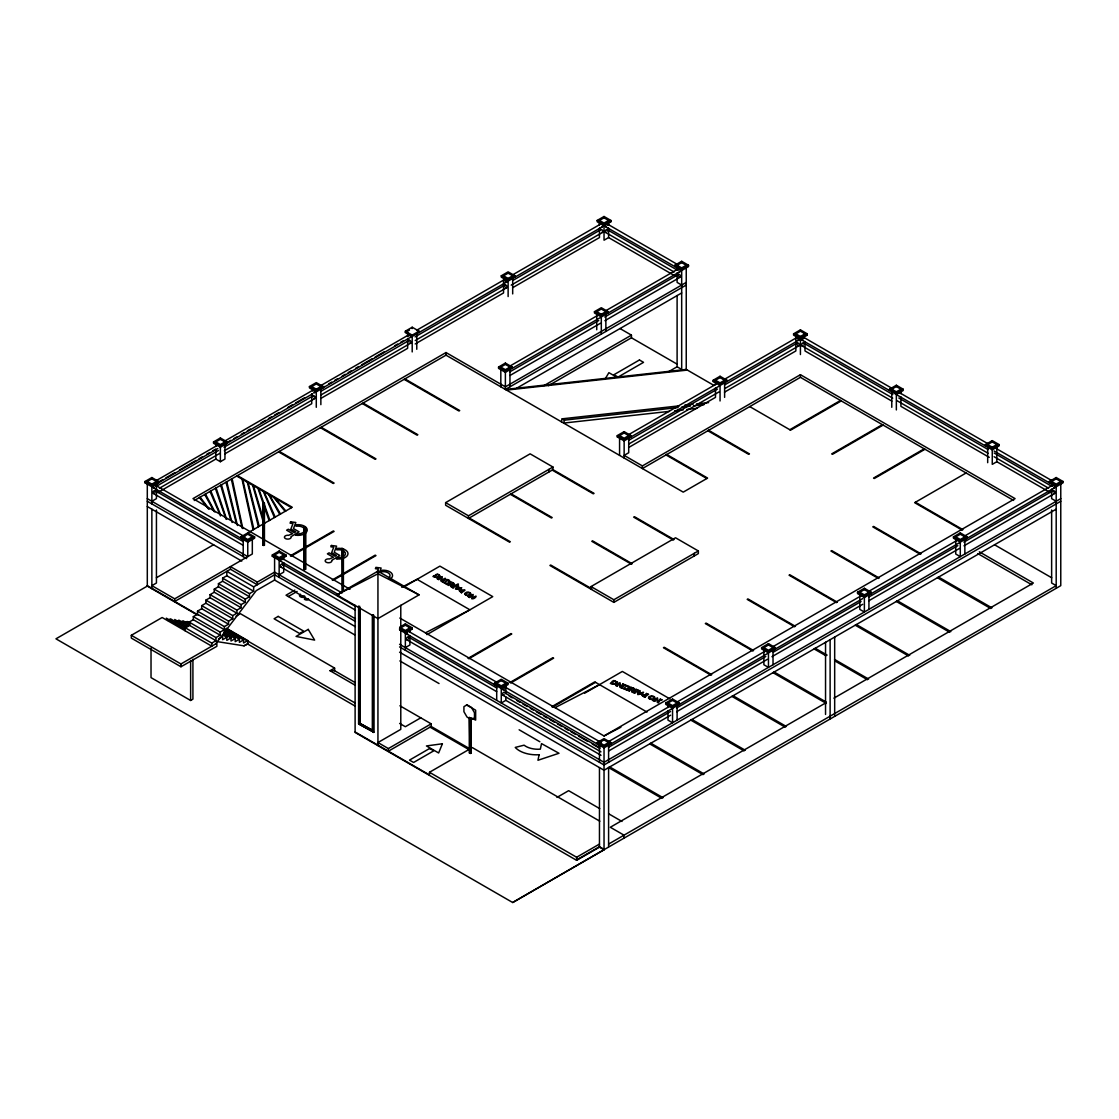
<?xml version="1.0" encoding="UTF-8"?>
<svg xmlns="http://www.w3.org/2000/svg" width="1119" height="1119" viewBox="0 0 1119 1119"><rect width="100%" height="100%" fill="white"/><g stroke="black" fill="none" stroke-linecap="round" stroke-linejoin="round"><path stroke-width="1.5" d="M561.332 421.751L562.2 418.814L679.317 405.847M678.156 407.54L564.48 420.143L563.626 423.08L669.442 411.358M377.243 571.823L378.292 569.081L375.397 568.704L375.914 567.361L381.117 568.032L379.369 572.606M300.424 594.874L301.123 596.203L304.592 595.951M639.662 691.556C641.97 689.598 635.9 690.409 637.774 694.577C643.285 694.284 645.579 690.633 641.495 692.955L639.453 692.129M604.903 379.369L608.89 372.669L617.003 377.355M215.575 643.984L256.251 590.622L274.589 580.034L355.408 626.696M648.866 697.193C650.377 694.507 657.622 696.536 653.93 699.263A3.161 1.832 0 0 1 652.111 699.781L648.6 698.284M262.797 502.977L262.797 545.177L264.434 545.345L264.434 503.158L262.797 502.977L262.797 545.177M303.962 527.077L303.962 569.277L305.613 569.445L305.613 527.259L303.962 527.077L303.962 569.277M341.771 548.688L343.407 548.869L343.407 591.056L342.386 591.238L342.078 548.1M469.994 752.486L469.462 717.503M470.609 718.174L470.917 753.031M615.576 685.374L617.31 686.199M622.807 683.877L624.542 684.702M621.241 687.779L620.681 686.968L624.36 684.618M625.031 684.772C628.738 686.688 629.829 685.304 629.773 688.954M623.591 688.744L619.8 687.206L619.339 683.611L617.24 686.045M627.186 685.765L628.822 688.828L624.416 689.066L626.36 689.863M627.269 690.101L629.424 691.094M630.766 687.22L634.599 688.633L634.655 690.787L636.291 689.444M633.018 688.129L633.816 690.535L632.781 690.409A1.539 0.881 0 0 0 631.969 690.563L631.662 691.892L634.739 693.248M636.179 689.276L638.348 690.283M646.39 693.402L648.558 694.409M644.95 697.375L641.705 695.193A1.902 1.091 0 0 1 642.46 694.605A1.623 0.937 0 0 1 643.117 694.465L645.411 695.137M652.964 700.606L654.797 701.361M660.182 699.109L662.028 699.851M300.41 594.217C296.997 596.721 303.417 598.329 305.151 596.959M145.008 481.492L151.862 477.533L158.716 481.492L158.716 482.807L151.862 486.765L145.008 482.807L145.008 481.492L151.862 485.45L158.716 481.492M213.519 441.935L220.373 437.977L227.227 441.935L227.227 443.25L220.373 447.208L213.519 443.25L213.519 441.935L220.373 445.894L227.227 441.935M309.431 386.559L316.285 382.6L323.139 386.559L323.139 387.873L316.285 391.832L309.431 387.873L309.431 386.559L316.285 390.517L323.139 386.559M506.641 282.044L412.198 336.455L405.358 332.497L405.358 331.182L412.198 327.224L419.052 331.182L419.052 332.497M602.554 226.667L508.124 281.079L501.27 277.134L501.27 275.806L508.124 271.847L514.964 275.806L514.964 277.134M597.182 220.429L604.036 216.485L610.876 220.429L610.876 221.758L604.036 225.702L597.182 221.758L597.182 220.429L604.036 224.387L610.876 220.429M145.008 482.807L151.862 478.848L156.436 481.492L151.862 484.121L147.302 481.492M220.373 439.305L215.813 441.935L220.373 444.579L224.947 441.935L220.373 439.305L220.373 437.977M405.358 332.497L409.456 330.133M610.876 221.758L604.036 217.799L599.462 220.429L604.036 223.073L608.596 220.429M156.352 480.555L218.191 444.844M224.22 441.362L313.194 389.999M320.691 385.663L409.106 334.623A1.609 0.937 60 0 1 410.211 334.917M416.604 330.301L505.033 279.246M512.586 274.882L600.945 223.87M316.285 389.202L320.859 386.559L316.285 383.929L311.725 386.559L316.285 389.202L316.285 407.302M508.124 278.449L512.684 275.806L508.124 273.176L503.55 275.806L508.124 278.449L508.124 296.549M405.358 331.182L412.198 335.14L419.052 331.182M514.964 275.806L508.124 279.764L501.27 275.806M155.359 483.926L162.898 479.561M165.92 477.827L174.97 472.596M179.488 469.994L196.077 460.413M199.098 458.664L202.105 456.93M206.637 454.314L209.645 452.58M212.666 450.831L215.687 449.097M227.744 442.131L230.766 440.382M233.787 438.648L236.794 436.9M241.326 434.284L244.334 432.549M247.355 430.801L250.376 429.067M260.923 422.968L265.455 420.366M268.462 418.618L271.483 416.883M274.505 415.135L279.023 412.519M288.073 407.302L292.591 404.686M295.612 402.952L304.662 397.721M321.209 388.167L324.202 386.447M328.692 383.845L331.7 382.111M334.693 380.39L337.686 378.656M342.19 376.054L345.184 374.333M348.177 372.599L351.17 370.865M355.674 368.277L358.667 366.542M361.661 364.808L372.151 358.751M375.159 357.017L384.153 351.828M394.643 345.771L397.637 344.051M400.63 342.316L403.623 340.582M155.947 484.261L217.785 448.565M223.814 445.082L312.788 393.706M320.3 389.384L410.211 337.462A1.609 0.937 60 0 0 410.491 335.21M415.107 336.875L505.033 284.953M512.586 280.589L600.945 229.577M156.17 486.429L218.429 450.495M224.038 447.25L313.432 395.636A1.609 0.937 60 0 1 315.11 397.399A1.609 0.937 60 0 1 314.005 398.42M320.58 391.51L409.344 340.26A1.609 0.937 60 0 1 411.023 342.022A1.609 0.937 60 0 1 409.918 343.057M159.485 488.192L219.8 453.363M224.332 450.747L314.817 398.504M320.873 395.007L410.729 343.127M415.219 340.54L506.641 287.751M511.215 285.121L602.554 232.374M157.807 492.556L215.813 459.07L220.373 461.713L224.947 459.07L224.947 443.25M224.863 453.852L311.725 403.707L311.725 393.888M320.775 398.476L407.638 348.331L407.638 338.735M415.205 343.953L503.55 292.954L503.55 279.764M512.614 287.723L599.462 237.578L599.462 228.08M151.862 501.27L156.436 498.626L156.436 482.807M675.708 276.323L608.596 237.578L604.036 240.207L604.036 224.387M686.241 282.408L505.382 386.824L446.005 352.541L192.972 498.626L349.981 589.279M194.258 500.529L446.005 355.171L683.233 492.136L707.6 478.079L666.49 454.342M600.371 317.586L505.382 372.319L498.542 368.361L498.542 367.046L505.382 363.088L512.236 367.046L512.236 368.361L505.382 364.402L500.822 367.046L505.382 369.676L509.956 367.046M680.198 271.497L601.309 316.943L594.455 312.984L594.455 311.669L601.309 307.711L608.149 311.669L608.149 312.984M677.107 265.259L681.681 267.903L686.241 265.259L681.681 262.629L674.827 266.574L674.827 265.259L681.681 261.3L688.521 265.259L688.521 266.574L681.681 270.532L605.505 226.667M509.872 366.095L598.749 314.789M606.288 310.439L678.59 268.7M601.309 314.299L605.869 311.669L601.309 309.026L596.735 311.669L601.309 314.299L601.309 334.077M498.542 367.046L505.382 370.99L512.236 367.046M608.149 311.669L601.309 315.614L594.455 311.669M674.827 265.259L681.681 269.217L688.521 265.259M509.872 371.816L598.749 320.51M604.778 317.027L678.59 274.407M156.38 577.768L213.645 544.701M509.984 375.48L600.371 323.307M604.889 320.691L680.198 277.204M196.608 614.555L147.302 586.09L55.95 638.823L512.684 902.515L604.036 849.783L604.036 746.499L610.876 742.54L610.876 743.869L604.036 747.814L597.182 743.869L597.182 742.54L604.036 738.596L610.876 742.54M240.921 536.868L247.775 532.91L254.628 536.868L254.628 538.183L247.775 542.142L240.921 538.183L240.921 536.868L247.775 540.827L254.628 536.868M249.117 532.14L292.241 507.243L237.438 475.589M240.921 538.183L247.775 534.225L252.321 536.854L247.761 539.484L243.215 536.868M505.382 370.99L505.382 389.454L686.241 285.037M516.684 388.209L681.681 292.954M355.436 618.793L274.589 572.117L257.3 582.104L230.458 566.62L230.458 569.249L174.704 601.476L174.704 598.833L252.321 553.989L252.321 538.169M543.946 385.649L631.438 335.14L631.438 337.784L548.464 385.677M222.639 578.159L249.467 593.657L249.467 596.735L222.639 581.237L222.639 578.159L226.821 575.753L253.649 591.238L253.649 586.846L226.821 571.347L226.821 575.753M218.443 583.656L245.285 599.155L245.285 602.232L218.443 586.734L218.443 583.656L222.639 581.237M131.315 635.312L180.956 663.973L216.876 643.243L216.876 646.306L180.956 666.756L131.315 638.096L131.315 635.312L162.143 617.506L211.785 646.181L211.785 643.103L184.957 627.605L184.957 630.682M272.309 554.982L279.149 551.024L286.002 554.982L286.002 556.297L279.149 560.255L272.309 556.297L272.309 554.982L279.149 558.941L286.002 554.982M214.261 589.154L241.089 604.638L241.089 607.715L214.261 592.231L214.261 589.154L218.443 586.734M272.309 556.297L279.149 552.338L286.002 556.297M210.078 594.651L236.906 610.135L236.906 613.212L210.078 597.728L210.078 594.651L214.261 592.231M167.724 620.444L170.508 618.835L186.202 627.885M283.722 554.982L279.149 557.612L274.589 554.982M205.882 600.134L232.724 615.632L232.724 618.709L205.882 603.211L205.882 600.134L210.078 597.728M201.7 605.631L228.528 621.129L228.528 624.206L201.7 608.708L201.7 605.631L205.882 603.211M176.103 621.758L178.886 620.15L188.873 625.913M290.367 555.793L333.35 530.966L334.105 531.413L291.122 556.227M197.517 611.128L224.346 626.612L224.346 629.689L197.517 614.205L197.517 611.128L201.7 608.708M180.285 622.416L183.068 620.807L190.202 624.92M193.321 616.625L220.163 632.109L220.163 635.186L193.321 619.702L193.321 616.625L197.517 614.205M184.467 623.073L187.265 621.465L190.118 623.115M189.139 622.108L215.967 637.606L215.967 640.683L189.139 625.185L189.139 622.108L193.321 619.702M253.649 586.846L274.589 574.76L355.436 621.437M184.957 627.605L189.139 625.185M279.149 574.76L283.722 572.117L283.722 562.633M249.467 593.657L253.649 591.238M245.285 599.155L249.467 596.735M241.089 604.638L245.285 602.232M236.906 610.135L241.089 607.715M232.724 615.632L236.906 613.212M236.081 616.135L240.361 613.674L334.609 668.085L334.609 670.715L355.296 682.66M228.528 621.129L232.724 618.709M224.346 626.612L228.528 624.206M668.057 372.012L677.107 366.78L681.681 369.424L681.681 269.217M220.163 632.109L224.346 629.689M469.225 517.999L510.334 541.736L509.565 542.169L445.628 505.256L445.628 502.627L530.126 453.838L552.954 467.029L552.954 469.658L468.469 518.447L468.469 515.803L552.954 467.029M294.843 590.119L286.03 595.21L354.625 634.823M215.967 637.606L220.163 635.186M288.31 596.525L297.122 591.447M680.59 370.053L681.681 369.424M218.443 639.033L222.639 636.613L222.639 639.69L226.821 637.27L226.821 640.348L231.004 637.942L231.004 641.005L235.2 638.599L235.2 641.677L239.382 639.257L239.382 642.334L243.564 639.914L243.564 642.991L247.761 640.572L247.761 644.082L355.213 706.131M211.785 643.103L215.967 640.683M332.231 579.964L375.215 555.136L375.984 555.583L333 580.397M216.638 641.537L243.97 645.831L247.761 643.649M247.761 644.082L243.97 645.831M336.847 594.874L377.942 571.152L419.052 594.874L377.942 618.611L336.847 594.874L377.942 573.781L419.052 594.874M719.111 386.153L624.136 440.872L617.282 436.914L617.282 435.599L624.136 431.64L630.99 435.599L630.99 436.914M713.209 380.222L720.049 376.264L726.902 380.222L726.902 381.537L720.049 377.593L713.209 381.537L713.209 380.222L720.049 384.181L726.902 380.222M793.581 333.826L800.421 329.867L807.275 333.826L807.275 335.14L800.421 339.099L793.581 335.14L793.581 333.826L800.421 337.77L807.275 333.826M617.282 436.914L624.136 432.969L628.71 435.599L624.136 438.242L619.576 435.599M807.275 335.14L800.421 331.182L795.861 333.826L800.421 336.455L804.995 333.826M628.626 434.662L715.992 384.223M723.531 379.873L797.343 337.253M724.622 380.222L720.049 382.866L715.489 380.222M617.282 435.599L624.136 439.557L630.99 435.599M798.952 340.05L720.049 385.495L713.209 381.537M628.626 440.368L717.503 389.062M725.028 384.712L797.343 342.973M628.738 444.047L719.111 391.86M725.14 388.377L798.952 345.771M628.626 447.516L715.489 397.371L715.489 387.873M724.511 392.154L795.861 350.96L795.861 335.14M151.023 648.097L151.023 677.624L190.636 700.48L192.916 699.165L192.916 659.231M403.749 587.013L439.921 566.13L492.752 596.623L426.926 634.627M437.207 578.803L438.718 579.684L441.376 577.432L440.774 580.873L443.893 582.677M442.145 581.53C445.236 580.006 447.978 575.767 441.739 580.355L442.257 576.607L437.473 578.831M628.71 436.914L628.71 452.747L624.136 455.377L642.404 465.924L800.421 374.697L1015.087 498.626L604.036 735.952L399.791 618.038M1013.604 500.417L800.421 377.327L642.404 468.567L642.404 465.924M446.187 583.992L444.579 583.069L448.789 583.251L448.369 580.215L443.865 582.509M446.845 584.37L448.705 585.447L453.125 582.957M453.097 587.979L450.593 586.412L451.265 585.195A1.469 0.853 0 0 1 452.062 585.125L453.013 585.349L452.999 583.027M412.198 629.158L405.358 625.199L399.637 628.5L399.637 629.815L405.358 633.116L412.198 629.158L412.198 627.843L405.358 623.884L399.637 627.186L405.358 630.473L409.918 627.843M461.518 592.846L459.098 590.482A1.818 1.049 0 0 1 459.979 590.007A1.553 0.895 0 0 1 460.622 589.937C465.28 590.147 467.252 588.902 461.476 592.678M399.637 629.815L400.784 629.158L400.784 729.364L377.942 742.554L388.363 748.569L431.193 723.839L431.193 726.483L388.363 751.199L388.363 748.569M355.157 685.22L330.035 670.715L334.609 668.085M399.637 628.5L405.358 631.801L412.198 627.843M468.246 596.595L469.644 597.532M405.358 647.621L409.918 644.978L409.918 635.48M789.804 429.724L840.495 400.462M841.264 400.91L790.574 430.172L749.744 406.589M889.493 390.517L889.493 389.202L896.347 385.244L903.187 389.202L903.187 390.517L896.347 394.475L801.903 340.05M896.347 386.559L891.773 389.202L896.347 391.832L900.907 389.202L896.347 386.559L896.347 385.244M889.493 389.202L896.347 393.147L903.187 389.202M591.028 589.209L591.028 586.566L675.526 537.777L698.354 550.968L698.354 553.597L613.855 602.386L549.919 565.473L550.674 565.025L591.783 588.762M468.036 658.364L511.019 633.55L511.775 633.983L468.791 658.797M358.598 606.078L358.598 723.909L373.83 732.26L373.83 616.149M359.689 606.232L359.689 723.28L372.739 730.371L372.739 615.072M882.359 424.633L831.683 453.894L832.438 454.342L883.129 425.08M359.689 723.28L372.739 730.371M358.598 723.909L373.83 732.26M591.028 586.566L613.855 599.756L698.354 550.968M420.772 717.825L405.358 726.721L399.637 723.433M494.416 683.219L501.27 679.261L508.124 683.219L508.124 684.534L501.27 688.493L494.416 684.534L494.416 683.219L501.27 687.164L508.124 683.219M466.511 704.928L475.645 710.201L475.645 720.118L471.085 717.797M509.9 682.534L552.884 657.72L553.653 658.154L510.67 682.968M924.238 448.803L873.547 478.079L874.303 478.512L924.993 449.251M601.015 755.311L505.83 700.354L501.27 702.998L501.27 687.164M987.685 444.579L992.259 447.208L996.819 444.579L992.259 441.935L985.405 445.894L985.405 444.579L992.259 440.62L999.113 444.579L999.113 445.894L992.259 449.852L897.242 395.091M355.115 731.994L429.472 774.935L429.472 772.292L472.288 747.576L599.812 821.192M999.113 444.579L992.259 448.523L985.405 444.579M551.765 706.704L594.748 681.891L647.02 712.062M552.534 707.152L595.518 682.324M584.678 693.193L622.346 671.442L669.847 698.871M966.103 472.987L914.657 502.683L962.158 530.112M1050.265 492.57L996.819 461.713L992.259 464.357L992.259 447.208M665.693 702.998L672.547 699.039L679.387 702.998L679.387 704.313L672.547 708.271L665.693 704.313L665.693 702.998L672.547 706.942L679.387 702.998M761.605 647.621L768.459 643.663L775.313 647.621L775.313 648.936L768.459 652.895L761.605 648.936L761.605 647.621L768.459 651.566L775.313 647.621M857.518 592.245L864.372 588.286L871.225 592.245L871.225 593.56L864.372 597.518L857.518 593.56L857.518 592.245L864.372 596.203L871.225 592.245M953.43 536.868L960.284 532.91L967.138 536.868L967.138 538.183L960.284 542.142L953.43 538.183L953.43 536.868L960.284 540.827L967.138 536.868M1049.342 482.807L1049.342 481.492L1056.196 477.533L1063.05 481.492L1063.05 482.807L1056.196 486.765L994.092 451.013M672.547 700.354L667.973 702.998L672.547 705.627L677.107 702.998L672.547 700.354L672.547 699.039M768.459 644.978L763.885 647.621L768.459 650.251L773.019 647.621L768.459 644.978L768.459 643.663M871.225 593.56L864.372 589.601L859.798 592.245L864.372 594.874L868.931 592.245M960.284 534.225L955.724 536.868L960.284 539.498L964.858 536.868L960.284 534.225L960.284 532.91M1056.196 478.848L1051.636 481.492L1056.196 484.121L1060.77 481.492L1056.196 478.848L1056.196 477.533M608.526 741.603L670.533 705.809M676.575 702.312L765.802 650.796M773.355 646.432L862.581 594.93M868.624 591.433L957.836 539.931M963.893 536.435L1053.105 484.933M1049.342 481.492L1056.196 485.45L1063.05 481.492M608.638 745.268L672.141 708.607M676.687 705.977L767.41 653.594M771.942 650.978L862.679 598.595M868.722 595.112L959.459 542.729M963.991 540.099L1054.727 487.716M608.526 747.31L670.533 711.516M676.575 708.019L765.802 656.517M773.355 652.153L861.057 601.518M868.624 597.154L957.836 545.638M963.893 542.155L1053.105 490.64M608.638 750.989L670.631 715.195M676.687 711.698L767.41 659.315M771.942 656.699L862.679 604.316M868.722 600.819L959.459 548.436M963.991 545.82L1054.727 493.437M1060.77 498.626L604.036 762.319L399.581 644.292M1060.77 501.27L604.036 764.962L399.581 646.922M1056.196 509.173L604.036 770.236L399.581 652.195M556.968 797.413L568.634 790.671L599.742 808.631M608.596 846.705L608.596 767.592L609.743 766.935L663.063 797.721M826.368 702.522L610.317 827.263L624.01 835.166L624.01 837.809M833.921 698.158L1033.369 583.013L979.321 551.807M429.472 772.292L576.621 857.252L599.462 844.076M576.621 859.896L599.462 846.705L604.036 849.349M355.115 605.295L355.115 732.441L576.621 860.329L599.462 847.153L604.036 849.783M608.596 844.076L1056.196 585.657L1051.636 583.013L1051.636 510.012M401.749 587.251L417.079 579.32L469.91 609.813L425.444 632.85M555.038 707.67L599.504 684.632M604.036 735.952L620.905 727.21M469.462 752.947L471.141 753.157L471.141 719.405M469.281 717.405L469.281 752.849L470.12 753.325L470.959 753.045L470.917 719.265M308.634 599.197C306.816 601.77 301.333 597.658 306.48 599.252A3.525 2.028 0 0 0 308.061 598.973M409.344 340.26L408.925 340.498A1.609 0.937 60 0 0 408.925 341.827M460.692 588.342C465.91 585.769 449.894 592.888 457.559 586.482C458.748 584.342 459.783 587.573 456.692 589.014L459.21 588.44L457.713 587.573M505.382 389.454L686.241 369.424L714.048 385.482M506.529 390.111L687.388 370.081M684.492 405.274L693.095 404.323M696.55 403.931L708.607 402.602M681.597 407.162L690.213 406.211M693.654 405.833L703.991 404.686M674.645 410.785L683.317 409.82M686.786 409.428L697.193 408.281M629.703 689.01L626.332 689.724M330.035 670.715L334.609 670.715M449.572 583.517L446.201 583.866M638.138 690.199L634.641 693.081M648.349 694.326L644.852 697.207M615.772 685.443L619.982 682.66L620.625 686.576L622.891 684.031M661.847 699.781C658.783 699.207 659.245 704.41 657.287 702.354L656.825 698.76L654.713 701.193M653.244 700.606L657.468 697.808L658.112 701.739L660.378 699.179M621.618 687.821L625.115 684.926M627.004 685.695L623.507 688.577M632.836 688.045L629.34 690.941M627.451 690.171L630.948 687.29M468.399 596.679L473.183 594.455L472.666 598.217C479.072 592.748 475.211 599.826 471.7 598.721L472.302 595.294L469.616 597.378M442.299 581.614C445.138 578.565 451.433 578.621 449.656 583.475M447.124 584.398L451.209 581.852L454.286 583.628C449.446 589.377 466.763 578.831 453.055 587.825M645.257 695.277L643.509 694.913L642.572 695.864L643.719 696.536L646.488 693.57M607.127 223.87L677.219 264.336M803.512 337.253L892.808 388.811M898.851 392.293L988.133 443.851M994.19 447.348L1051.692 480.541M607.127 229.577L677.219 270.057M803.512 342.973L892.808 394.517M898.851 398.014L988.133 449.558M994.19 453.055L1051.692 486.261M605.505 232.374L674.114 271.987M801.903 345.771L892.696 398.182M897.242 400.812L988.035 453.237M994.092 456.72L1048.573 488.178M891.843 401.106L804.995 350.96L804.995 341.463M989.266 457.349L900.907 406.337L900.907 396.839M681.681 285.037L677.107 282.408L677.107 272.91M1056.196 501.27L1051.636 498.626L1051.636 489.143M620.024 328.552L631.438 335.14M994.553 544.785L1051.692 577.768M631.438 337.784L677.247 364.221M915.412 502.249L962.927 529.679M977.81 553.583L1031.858 584.789M708.355 430.172L749.464 453.894L748.709 454.342L707.879 430.773M921.049 553.849L873.547 526.42L872.778 526.853L920.294 554.283M991.924 607.869L938.589 577.082L937.442 577.74L990.777 608.526M666.001 454.943L706.83 478.512M879.184 578.019L831.683 550.59L830.913 551.024L878.429 578.453M950.814 631.606L897.48 600.819L896.347 601.476L949.667 632.263M562.2 418.814L564.48 420.143M837.32 602.19L789.804 574.76L789.049 575.194L836.564 602.623M909.705 655.328L856.371 624.542L855.238 625.199L908.558 655.986M404.91 378.907L459.713 410.547L458.958 410.995L404.141 379.341M552.954 469.658L594.063 493.395L593.308 493.829L552.199 470.092M674.058 539.568L634.417 516.684L633.648 517.132L673.288 540.015M795.455 626.36L747.94 598.931L747.184 599.378L794.686 626.808M827.123 655.119L815.275 648.279L814.128 648.936L825.976 655.776M834.522 659.399L868.596 679.065M834.872 660.909L867.463 679.723M363.046 403.078L417.849 434.718L417.079 435.165L362.276 403.525M511.089 493.829L552.199 517.565L551.443 517.999L510.334 494.276M632.179 563.738L592.552 540.855L591.783 541.302L631.424 564.186M313.712 392.503L314.299 392.839A1.609 0.937 60 0 0 315.11 391.692A1.609 0.937 60 0 0 313.712 389.958A1.609 0.937 60 0 0 312.9 391.104M753.591 650.531L706.075 623.101L705.32 623.549L752.821 650.978M826.018 701.949L774.166 672.015L773.019 672.673L826.354 703.459M321.167 427.248L375.984 458.888L375.215 459.336L320.412 427.696M445.628 502.627L468.469 515.803M711.712 674.701L664.21 647.272L663.441 647.719L710.957 675.149M786.391 726.525L733.057 695.738L731.924 696.396L785.244 727.196M279.302 451.419L334.105 483.072L333.35 483.506L278.547 451.866M679.387 704.313L678.254 702.326M745.282 750.262L691.948 719.475L690.815 720.132L744.135 750.919M457.853 587.377L459.545 588.356M236.668 476.037L291.486 507.676M704.173 773.998L650.852 743.212L649.705 743.869L703.026 774.656M154.954 484.933L244.809 536.798M342.078 592.958L282.24 558.423A1.609 0.937 -60 0 0 281.442 558.493M408.449 631.27L496.794 682.282M504.361 686.646L601.043 742.47M597.182 742.54L604.036 746.499M153.345 487.716L243.187 539.596M280.631 561.22L338.959 594.888M406.826 634.067L496.682 685.947M502.739 689.444L600.945 746.149M154.954 490.64L243.313 541.652M282.24 564.13L355.534 606.442M408.449 636.991L496.794 688.003M504.123 694.577A1.609 0.937 -60 0 1 502.515 694.913A1.609 0.937 -60 0 1 503.158 692.745A1.609 0.937 -60 0 1 504.655 692.787L599.826 747.73M509.187 696.088L512.208 697.822M516.74 700.452L519.762 702.186M522.783 703.935L527.315 706.551M530.336 708.299L533.357 710.033M536.379 711.782L540.911 714.398M543.932 716.146L546.953 717.894M549.975 719.629L554.506 722.245M557.528 723.993L562.06 726.609M565.081 728.357L568.102 730.106M571.124 731.84L575.656 734.456M578.677 736.204L587.741 741.435M592.273 744.051L599.826 748.415M153.345 493.437L243.187 545.317M280.631 566.927L355.408 610.107M406.826 639.788L496.682 691.654M502.739 695.165L600.945 751.856M147.302 498.626L247.761 556.633L247.761 540.813M147.302 501.27L246.614 558.605M608.596 767.592L661.93 798.393M147.302 506.543L241.76 561.081M399.847 660.923L439.04 683.541M519.132 729.784L539.848 741.757M230.458 569.249L257.3 584.747L257.3 582.104M608.624 813.765L621.968 821.458M399.903 705.781L431.193 723.839M431.193 726.483L469.351 748.513M430.046 727.14L469.686 750.024M226.374 628.221L247.761 640.572M174.704 598.833L151.862 585.657L156.436 583.013L156.436 510.012M226.374 628.668L355.213 703.054M225.031 629.214L243.564 639.914M147.302 585.657L198.273 615.086M223.702 630.193L239.382 639.257M223.786 632.011L235.2 638.599M223.884 633.816L231.004 637.942M222.541 634.809L226.821 637.27M174.704 619.492L187.53 626.906M166.325 618.178L184.859 628.878M274.742 498.011L285.835 510.935M273.973 497.563L285.079 511.369M199.378 497.563L208.456 508.865M200.133 497.13L209.225 509.145M269.413 494.934L280.505 514.013M268.644 494.486L279.75 514.446M204.707 494.486L214.219 511.607M205.462 494.052L214.988 511.915M264.084 491.856L275.176 517.09M263.315 491.423L274.421 517.524M210.036 491.423L220.485 515.999M210.792 490.975L220.597 514.796M258.755 488.779L269.861 520.167M257.985 488.346L269.092 520.601M215.366 488.346L225.912 518.992M216.121 487.898L226.667 519.384M253.426 485.702L264.532 523.244M252.656 485.268L263.762 523.678M220.695 485.268L230.822 520.335M221.45 484.821L232.095 522.489M248.096 482.625L259.202 526.322M247.327 482.191L258.433 526.755M226.024 482.191L236.305 523.454M226.779 481.743L237.466 525.51M242.767 479.547L253.873 529.399M241.998 479.114L253.104 529.833M231.353 479.114L242.082 528.14M232.109 478.666L242.851 528.616M464.707 594.049L467.574 595.798A3.021 1.748 0 0 0 469.434 595.49C473.785 593.434 467.155 590.566 465.266 593.056A3.021 1.748 0 0 0 464.679 594.035M1060.77 482.807L1060.77 585.657L512.684 902.515M1056.196 485.45L1056.196 588.286M1051.636 482.807L1051.636 485.968M996.819 445.894L996.819 461.713M992.259 440.62L992.259 441.935M987.685 447.572L987.685 462.679M964.858 538.183L964.858 554.003M960.284 540.827L960.284 556.647L955.724 554.003L955.724 538.183M900.907 390.517L900.907 393.678M896.347 393.147L896.347 409.932M891.773 390.517L891.773 407.302M868.931 593.56L868.931 609.379M864.372 588.286L864.372 589.601M864.372 594.874L864.372 612.023L859.798 609.379L859.798 593.56M834.676 637.075L834.676 716.174M830.116 639.704L830.116 718.818M825.542 642.222L825.542 714.454M800.421 329.867L800.421 331.182M800.421 336.455L800.421 354.555M800.421 374.697L800.421 377.327M773.019 648.936L773.019 664.756M768.459 651.566L768.459 667.4L763.885 664.756L763.885 648.936M724.622 381.537L724.622 397.371M720.049 376.264L720.049 377.593M720.049 384.181L720.049 400.966M715.489 381.537L715.489 384.712M694.242 553.346L694.242 555.989M686.241 266.574L686.241 369.424M681.681 261.3L681.681 262.629M677.107 266.574L677.107 269.749M677.107 295.528L677.107 366.78M677.107 704.313L677.107 720.132M672.547 706.942L672.547 708.271M672.547 708.537L672.547 722.776L667.973 720.132L667.973 710.635M667.973 704.313L667.973 707.474M624.136 431.64L624.136 432.969M624.136 439.557L624.136 458.021M619.576 438.592L619.576 455.377M613.855 599.756L613.855 602.386M608.596 221.758L608.596 224.919M608.596 228.08L608.596 237.578M608.596 745.45L608.596 762.319M605.869 314.565L605.869 331.448M604.036 216.485L604.036 217.799M599.462 221.758L599.462 224.919M599.462 745.45L599.462 762.319M599.462 767.592L599.462 847.153M596.735 312.984L596.735 329.769M576.621 857.252L576.621 860.329M548.842 469.407L548.842 472.036M512.684 278.799L512.684 293.905M509.956 368.361L509.956 386.824M505.83 685.765L505.83 693.598M505.83 696.969L505.83 700.354M505.382 363.088L505.382 364.402M500.822 368.361L500.822 386.824M496.696 686.115L496.696 700.354M470.428 718.062L470.428 753.507M470.12 717.894L470.12 753.325M446.005 352.541L446.005 355.171M416.772 332.497L416.772 349.282M412.198 327.224L412.198 328.552M412.198 335.14L412.198 351.925M409.918 629.158L409.918 632.319M407.638 332.497L407.638 336.623M405.358 623.884L405.358 625.199M405.358 631.801L405.358 650.251M400.784 605.281L400.784 627.843M377.942 571.152L377.942 745.618M373.452 614.639L373.452 732.483M372.361 615.296L372.361 730.595M360.066 607.771L360.066 723.056M343.225 548.758L343.225 590.958M342.386 549.037L342.386 591.238M320.859 387.873L320.859 404.658M305.431 527.161L305.431 569.347M304.466 526.601L304.578 569.627M283.722 556.297L283.722 559.458M279.149 551.024L279.149 552.338M279.149 558.941L279.149 577.39M274.589 556.297L274.589 580.034M264.252 503.06L264.252 545.247M263.413 503.34L263.413 545.526M263.287 502.501L263.287 544.687M247.775 532.91L247.775 534.225M243.215 538.183L243.215 556.647M220.373 445.894L220.373 461.713M215.813 443.25L215.813 446.425M215.813 449.586L215.813 459.07M190.636 660.546L190.636 700.48M180.956 663.973L180.956 666.756M151.862 477.533L151.862 478.848M151.862 484.121L151.862 503.9M151.862 509.173L151.862 588.72M147.302 484.387L147.302 586.09M600.651 229.996A1.609 0.937 60 0 1 601.952 229.801A1.609 0.937 60 0 1 602.889 231.759A1.609 0.937 60 0 1 601.742 232.304M600.763 224.038A1.609 0.937 60 0 1 602.735 225.185A1.609 0.937 60 0 1 601.742 226.584M504.725 286.058A1.609 0.937 60 0 1 505.83 285.037A1.609 0.937 60 0 1 506.935 287.331A1.609 0.937 60 0 1 505.256 287.163M505.536 279.204A1.609 0.937 60 0 1 506.963 281.47A1.609 0.937 60 0 1 505.256 281.456M504.725 280.351A1.609 0.937 60 0 1 505.256 279.177M408.925 336.106A1.609 0.937 60 0 1 408.925 334.791M312.9 396.811A1.609 0.937 60 0 1 313.012 395.874M407.931 639.495A1.609 0.937 -60 0 1 406.491 639.047A1.609 0.937 -60 0 1 407.931 636.949A1.609 0.937 -60 0 1 408.631 638.473M407.638 633.997A1.609 0.937 -60 0 1 406.645 632.585A1.609 0.937 -60 0 1 408.631 631.438M154.45 487.422A1.609 0.937 -60 0 1 153.009 487.101A1.609 0.937 -60 0 1 154.254 484.947A1.609 0.937 -60 0 1 155.247 486.024M154.716 492.85A1.609 0.937 -60 0 1 153.051 493.017A1.609 0.937 -60 0 1 154.142 490.723A1.609 0.937 -60 0 1 155.247 491.745M606.022 224.164A1.609 0.937 -60 0 1 607.309 225.353M606.316 226.584A1.609 0.937 -60 0 1 605.743 224.457M606.316 232.304A1.609 0.937 -60 0 1 605.197 231.395A1.609 0.937 -60 0 1 606.708 229.521A1.609 0.937 -60 0 1 607.309 231.073M281.442 566.843A1.609 0.937 -60 0 1 280.296 566.074A1.609 0.937 -60 0 1 281.638 564.116A1.609 0.937 -60 0 1 282.548 565.235M282.548 558.843A1.609 0.937 -60 0 1 282.548 559.514M281.442 561.137A1.609 0.937 -60 0 1 280.869 558.996M504.123 688.856A1.609 0.937 -60 0 1 502.445 689.024A1.609 0.937 -60 0 1 503.55 686.73A1.609 0.937 -60 0 1 504.655 687.751M1053.916 485.003A1.609 0.937 60 0 1 1055.049 487.157A1.609 0.937 60 0 1 1053.622 487.422M1052.811 486.024A1.609 0.937 60 0 1 1053.622 484.877M1052.811 491.745A1.609 0.937 60 0 1 1053.818 490.668A1.609 0.937 60 0 1 1055.049 492.808A1.609 0.937 60 0 1 1053.622 493.143M678.408 275.903A1.609 0.937 60 0 1 679.093 274.365A1.609 0.937 60 0 1 680.534 276.463A1.609 0.937 60 0 1 679.093 276.911M678.408 270.183A1.609 0.937 60 0 1 679.009 268.63A1.609 0.937 60 0 1 680.52 270.518A1.609 0.937 60 0 1 679.387 271.413M797.036 344.079A1.609 0.937 60 0 1 798.141 343.057A1.609 0.937 60 0 1 799.246 345.351A1.609 0.937 60 0 1 797.567 345.184M797.036 338.358A1.609 0.937 60 0 1 798.043 337.281A1.609 0.937 60 0 1 799.288 339.435A1.609 0.937 60 0 1 797.847 339.756M803.008 337.211A1.609 0.937 -60 0 1 803.82 338.358M803.008 339.756A1.609 0.937 -60 0 1 801.582 339.477A1.609 0.937 -60 0 1 802.715 337.337M803.008 345.477A1.609 0.937 -60 0 1 801.568 345.142A1.609 0.937 -60 0 1 802.813 343.001A1.609 0.937 -60 0 1 803.82 344.079M648.586 698.256A3.161 1.832 0 0 1 648.838 697.179M390.657 578.789A9.26 5.343 0 0 0 391.23 572.802A9.26 5.343 0 0 0 381.845 570.27L381.285 571.739L383.565 571.655A6.756 3.903 0 0 1 389.384 573.893A6.756 3.903 0 0 1 388.657 577.908M343.379 558.283A9.26 5.343 0 0 0 347.463 551.863A9.26 5.343 0 0 0 337.295 548.366L336.735 549.835L339.015 549.751A6.756 3.903 0 0 1 341.603 550.114M341.715 558.717A9.26 5.343 0 0 1 336.301 558.815L339.603 557.514A6.756 3.903 0 0 0 342.12 557.024M342.75 550.52A6.756 3.903 0 0 1 343.211 556.577M470.414 593.378L468.19 595.266L465.56 594.986A1.609 0.923 0 0 1 465.28 594.357L467.98 592.552L470.414 593.378M439.319 575.558L436.564 577.53L434.368 576.998L434.228 575.614L432.969 576.481L438.13 577.712A3.273 1.888 0 0 0 439.124 577.32L439.753 576.817A3.105 1.79 0 0 0 440.033 575.809C436.704 571.333 432.563 578.005 437.571 574.397L439.319 575.558M654.335 697.207L652.587 699.179L649.775 699.151A1.678 0.965 0 0 1 649.3 698.536L651.51 696.396L654.335 697.207M616.695 682.1L614.415 684.213L611.981 683.891L611.408 682.478L610.373 683.499L616.093 684.241A3.427 1.972 0 0 0 616.989 683.723L617.478 683.136A3.245 1.874 0 0 0 617.436 682.072L613.758 680.52C609.855 681.863 613.31 683.583 614.457 680.87L616.695 682.1M451.209 586.146L452.16 587.097L453.978 586.048L451.279 586.02M539.134 754.724L537.945 760.277L558.982 753.269L541.54 743.617L540.337 749.17A17.289 9.987 0 0 1 524.098 745.184L515.23 747.422A24.003 13.862 0 0 0 539.134 754.724M632.249 691.416L633.494 692.423L635.033 691.15L632.249 691.416M459.797 590.986C461.224 593.616 463.252 588.65 459.797 590.986M639.355 692.339L638.767 693.934L641.173 693.067L639.355 692.339M290.604 521.832L290.087 523.174L292.982 523.538L290.884 529.035L295.724 531.833L294.325 532.644L288.352 529.203L286.618 530.196L292.577 533.651L288.632 535.316A3.343 1.93 0 0 0 284.436 537.022A3.343 1.93 0 0 0 288.059 539.106A3.343 1.93 0 0 0 291.01 536.686L299.095 531.833L293.486 528.602L295.822 522.489L290.604 521.832M296.535 524.727L295.975 526.196L298.255 526.126A6.756 3.903 0 0 1 304.718 529.846A6.756 3.903 0 0 1 298.843 533.889L295.542 535.176A9.26 5.343 0 0 0 307.221 530.308A9.26 5.343 0 0 0 296.535 524.727M331.364 545.471L330.846 546.799L333.742 547.177L331.644 552.674L336.483 555.472L335.085 556.283L329.112 552.842L327.377 553.835L333.35 557.276L329.406 558.954A3.343 1.93 0 0 0 325.195 560.647A3.343 1.93 0 0 0 328.818 562.745A3.343 1.93 0 0 0 331.77 560.325L339.854 555.472L334.245 552.226L336.581 546.128L331.364 545.471M442.397 743.771L438.634 752.975L426.451 745.939L442.397 743.771M639.453 359.982L613.939 374.711L618.038 377.075L643.537 362.346L639.453 359.982M278.183 616.401L274.099 618.765L299.598 633.494L303.683 631.13L278.183 616.401M308.243 629.382L296.073 636.417L314.621 640.096L308.243 629.382M501.27 680.576L496.696 683.219L501.27 685.849L505.83 683.219L501.27 680.576M467.015 704.858L463.923 706.648L463.923 711.684L467.015 717.041L471.393 719.559L474.484 717.783L474.484 712.733L471.393 707.376L467.015 704.858M429.64 748.471L409.498 760.109L413.596 762.473L433.738 750.835L429.64 748.471M604.036 739.911L599.462 742.54L604.036 745.184L608.596 742.54L604.036 739.911"/></g></svg>
